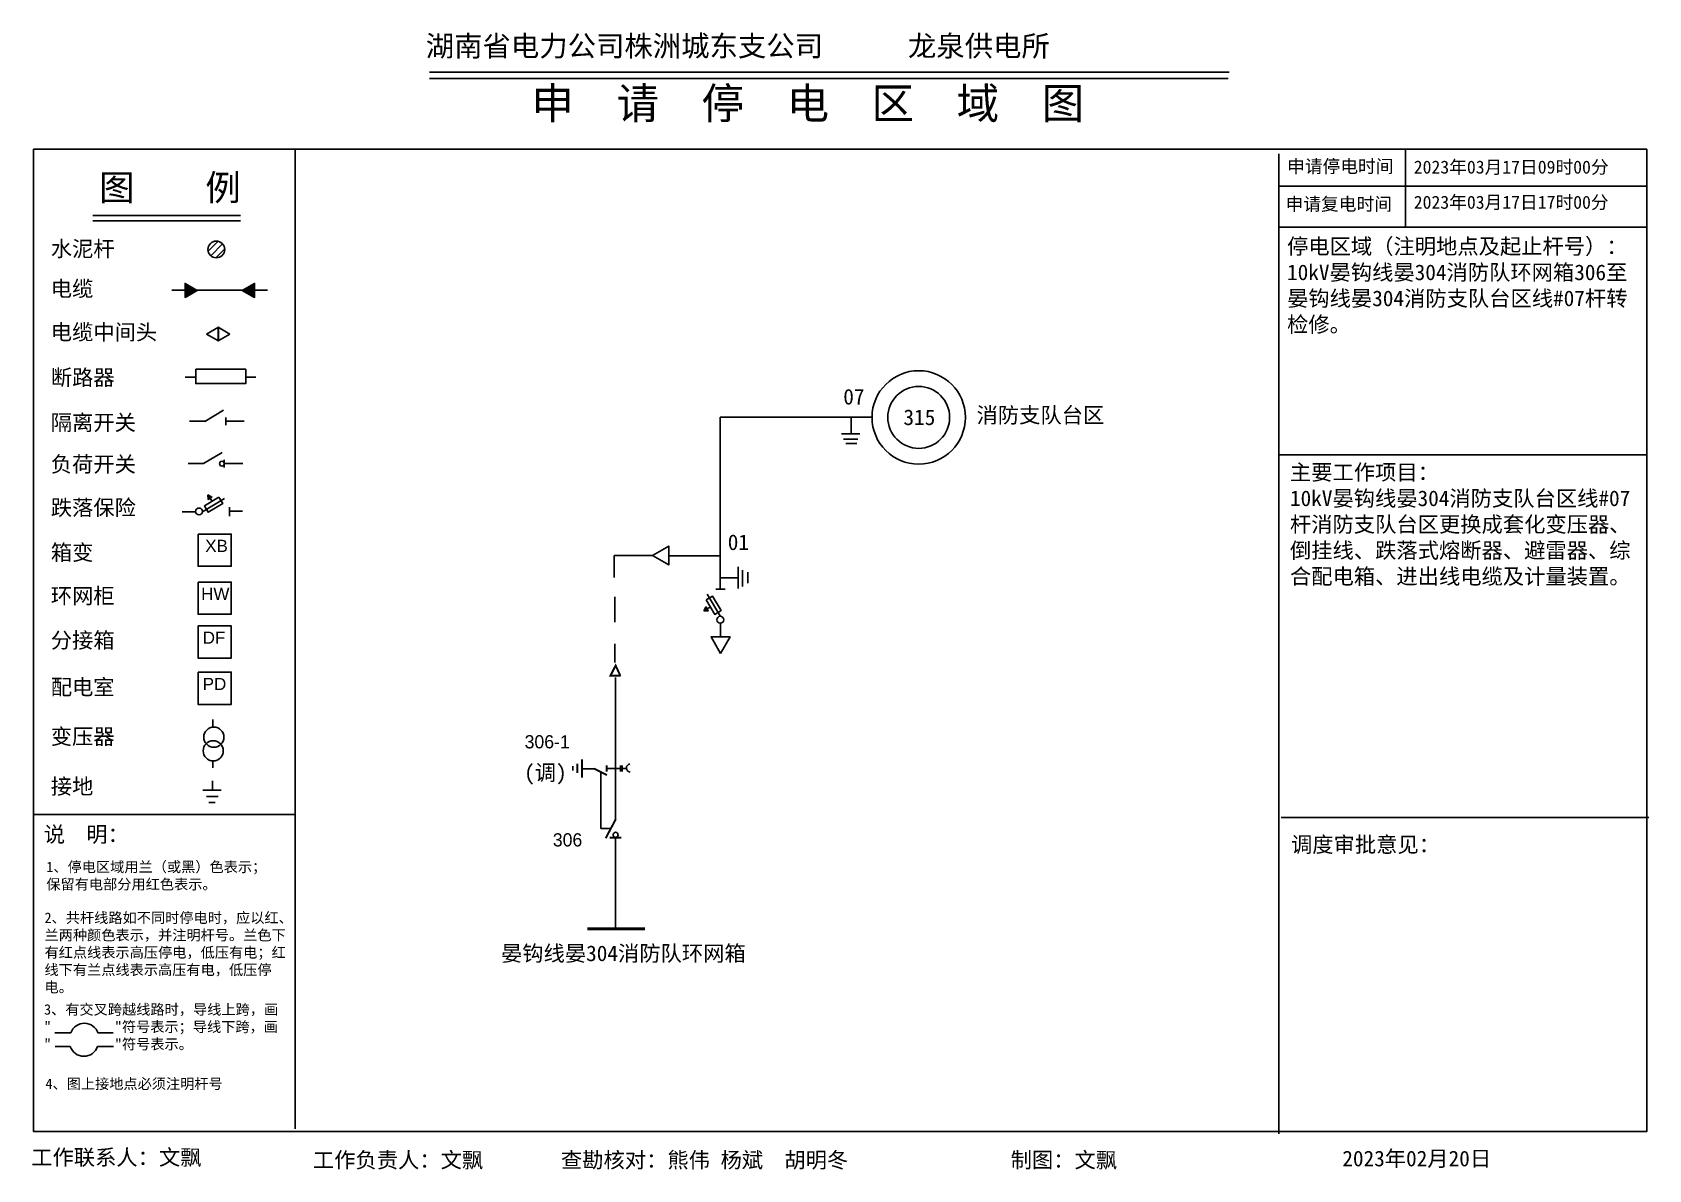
# Model space of a CAD drawing. Extents: x 724 to 1346, y 173 to 611.
import ezdxf

# ---------------------------------------------------------------- set-up
doc = ezdxf.new("R2010")
doc.units = 0
doc.header["$LTSCALE"] = 4
doc.header["$MEASUREMENT"] = 0
doc.linetypes.add('ACAD_ISO02W100', pattern=[15, 12, -3])
doc.linetypes.add('HIDDEN', pattern=[9.525, 6.35, -3.175])
doc.layers.get('0').update_dxf_attribs({"linetype": 'CONTINUOUS'})
doc.layers.add('2', color=2, linetype='CONTINUOUS')
doc.styles.add('hztxt_txtstyle_1.80_0_0', font='', dxfattribs={"height": 1.8, "bigfont": 'hztxt.shx'})
doc.styles.get("Standard").update_dxf_attribs({"font": ''})
doc.styles.get('hztxt_txtstyle_1.80_0_0').set_extended_font_data('hztxt')
doc.styles.get('Standard').set_extended_font_data('KaiTi_GB2312')

# ---------------------------------------------------------------- blocks, each defined once
blk = doc.blocks.new('JD')
for points in [[(-2, 0.2), (-2, -0.2), (2, 0.2), (2, -0.2)], [(1, -1.2), (1, -0.8), (-1, -1.2), (-1, -0.8)], [(-0.5, -1.8), (-0.5, -2.2), (0.5, -1.8), (0.5, -2.2)]]:
    blk.add_trace(points)

msp = doc.modelspace()

# ---------------------------------------------------------------- hatches: boundary and pattern name
h = msp.add_hatch()
h.set_pattern_fill('ANSI31', scale=0.614339, style=0)
h.set_pattern_definition([(45, (305.1281, 208.0534), (-1.37923, 1.37923), [])])
edge = h.paths.add_edge_path()
edge.add_arc((794.91, 527.14), 3.22, 0, 360)
for points in [[(787.61, 511.41), (782.93, 514.11), (782.93, 508.71)], [(804.92, 511.38), (809.6, 508.68), (809.6, 514.08)], [(791.71, 432.81), (791.74, 431.05), (793.25, 431.96)], [(982.29, 388.22), (984.05, 388.25), (983.14, 389.77)]]:
    msp.add_hatch(color=7).paths.add_polyline_path(points)

# ---------------------------------------------------------------- linework, layer by layer
at = {"color": 7}
for p, q in [((777.86, 511.43), (782.96, 511.43)), ((809.54, 511.43), (814.64, 511.43)), ((790.55, 461.1), (784.6, 461.1)), ((797.72, 465.35), (790.48, 461.03)), ((798.55, 459.6), (798.55, 462.5)), ((798.59, 461.1), (805.69, 461.1)), ((797.17, 449.15), (789.93, 444.82)), ((790, 444.89), (784.04, 444.89)), ((798, 443.39), (798, 446.3)), ((798.03, 444.89), (805.14, 444.89)), ((798.08, 431.41), (789.55, 426.29)), ((792.54, 431.49), (793.29, 430.24)), ((781.79, 426.3), (786.89, 426.3)), ((800.03, 424.6), (800.03, 428.14)), ((805.03, 426.48), (800.03, 426.48)), ((988.62, 401.54), (988.62, 396.55)), ((983.68, 394.59), (988.8, 386.06)), ((990.5, 396.55), (986.96, 396.55)), ((983.61, 389.05), (984.86, 389.8)), ((988.8, 378.31), (988.8, 383.4)), ((793.61, 343.74), (793.61, 346.5)), ((793.61, 327.93), (793.61, 330.69)), ((796.79, 319.25), (789.7, 319.25)), ((793.41, 319.19), (793.41, 322.85)), ((795.61, 316.89), (791.12, 316.89)), ((794.49, 314.53), (792, 314.53))]:
    msp.add_line(p, q, dxfattribs=at)
at = {"color": 7, "linetype": 'HIDDEN'}
msp.add_line((809.6, 511.52), (783.57, 511.52), dxfattribs=at)
at = {"color": 0}
for p, q in [((948.45, 307.88), (948.45, 362.67)), ((940.35, 327.52), (935.58, 327.52)), ((948.45, 327.62), (944.94, 327.62))]:
    msp.add_line(p, q, dxfattribs=at)
at = {"color": 1}
msp.add_line((948.45, 266.35), (948.45, 300.96), dxfattribs=at)
for points in [[(787.61, 511.41), (782.93, 514.11), (782.93, 508.71)], [(804.92, 511.38), (809.6, 508.68), (809.6, 514.08)], [(791.14, 494.59), (795.7, 491.96), (795.7, 497.23)], [(800.16, 494.62), (795.6, 497.25), (795.6, 491.98)]]:
    msp.add_lwpolyline(points, close=True)
at = {"color": 7}
for points in [[(795.93, 431.89), (797.39, 429.45), (791.83, 426.11), (790.37, 428.55)], [(791.71, 432.81), (791.74, 431.05), (793.25, 431.96)], [(983.21, 392.44), (985.65, 393.9), (988.99, 388.35), (986.55, 386.88)], [(982.29, 388.22), (984.05, 388.25), (983.14, 389.77)]]:
    msp.add_lwpolyline(points, close=True, dxfattribs=at)
at = {"color": 0, "const_width": 0.76}
for points in [[(950.32, 363.29), (946.44, 363.29), (948.43, 367.21), (950.27, 363.22)], [(945.13, 325.09), (940.06, 327.62)], [(944.94, 326.45), (944.94, 328.79)], [(948.45, 308.07), (944.64, 300.86)]]:
    msp.add_lwpolyline(points, dxfattribs=at)
at = {"color": 0}
msp.add_lwpolyline([(953.97, 326.28, -0.877934), (953.91, 329.36)], format="xyb", dxfattribs=at)
at = {"color": 0, "linetype": 'ACAD_ISO02W100'}
msp.add_lwpolyline([(942.79, 326.49), (942.79, 304.55), (946.59, 304.55)], dxfattribs=at)
at = {"color": 0}
for points in [[(948.45, 327.58), (950.29, 327.58)], [(950.29, 326.51), (950.29, 328.83)], [(951, 326.51), (951, 328.83)], [(951, 327.58), (952.6, 327.58)]]:
    msp.add_lwpolyline(points, dxfattribs=at)
at = {"color": 1}
for points, const_width in [([(950.69, 301.06), (946.2, 301.06)], 0.76), ([(959.79, 265.99), (937.52, 265.99)], 1.1)]:
    msp.add_lwpolyline(points, dxfattribs=dict(at, const_width=const_width))
at = {"color": 7}
for centre, radius in [((794.91, 527.14), 3.22), ((788.28, 426.43), 1.32), ((988.67, 384.8), 1.32), ((793.96, 339.67), 3.87), ((793.73, 334.43), 3.87)]:
    msp.add_circle(centre, radius, dxfattribs=at)
at = {"color": 0}
msp.add_circle((797.08, 444.79), 0.929, dxfattribs=at)
at = {"color": 1}
msp.add_circle((948.45, 302.13), 0.974, dxfattribs=at)
at = {"layer": '2', "color": 7}
for p, q in [((876.9, 595.25), (1184.33, 595.25)), ((876.9, 592.9), (1183.99, 592.9)), ((782.91, 478.01), (786.79, 478.01)), ((806.22, 478.01), (810.11, 478.01)), ((988.62, 429.64), (988.62, 462.65)), ((988.62, 462.65), (1047.02, 462.65)), ((1039.01, 462.58), (1039.01, 456.71)), ((1035.23, 456.29), (1042.37, 456.29)), ((1036.07, 454.19), (1041.53, 454.19)), ((1036.91, 452.51), (1041.11, 452.51)), ((988.62, 429.64), (988.62, 409.08)), ((947.9, 409.5), (947.9, 401.1)), ((947.9, 409.5), (962.59, 409.5)), ((968.9, 409.42), (988.57, 409.42)), ((988.62, 409.08), (988.62, 401.51)), ((995.54, 405.17), (995.54, 396.77)), ((988.82, 400.97), (995.54, 400.97)), ((997.22, 403.91), (997.22, 397.61)), ((999.31, 403.07), (999.31, 398.87)), ((948.09, 393.57), (948.09, 383.92)), ((948.09, 375.53), (948.09, 368.39))]:
    msp.add_line(p, q, dxfattribs=at)
at = {"layer": '2', "color": 7, "linetype": 'Continuous'}
for p, q in [((825.21, 565.84), (825.21, 189.19)), ((1252.05, 565.94), (1252.05, 536.01)), ((1203.35, 563.93), (1203.35, 187.27)), ((1203.35, 551.44), (1344.59, 551.44)), ((747.45, 540.2), (804.27, 540.2)), ((747.45, 538.1), (804.27, 538.1)), ((1203.35, 535.66), (1344.79, 535.66)), ((1203.35, 448.17), (1344.75, 448.17)), ((724.67, 309.96), (825.21, 309.96)), ((1204.28, 308.79), (1345.6, 308.79)), ((732.87, 225.98), (738.99, 225.98)), ((755.31, 225.98), (749.47, 225.98)), ((732.94, 220.72), (738.78, 220.72)), ((755.37, 220.72), (749.25, 220.72))]:
    msp.add_line(p, q, dxfattribs=at)
msp.add_lwpolyline([(724.67, 565.63), (1344.83, 565.63), (1344.83, 188.04), (724.67, 188.04)], close=True, dxfattribs=at)
at = {"layer": '2', "color": 7}
for points in [[(786.99, 481.12), (806.25, 481.12), (806.25, 475.58), (786.99, 475.58)], [(787.93, 417.73), (800.65, 417.73), (800.65, 405.34), (787.93, 405.34)], [(962.59, 409.5), (968.89, 405.86), (968.89, 413.13)], [(787.93, 399.3), (800.65, 399.3), (800.65, 386.9), (787.93, 386.9)], [(787.93, 382.45), (800.65, 382.45), (800.65, 370.06), (787.93, 370.06)], [(988.79, 371.89), (992.43, 378.18), (985.16, 378.18)], [(787.93, 364.66), (800.65, 364.66), (800.65, 352.26), (787.93, 352.26)]]:
    msp.add_lwpolyline(points, close=True, dxfattribs=at)
for radius in [17.95, 11.89]:
    msp.add_circle((1064.96, 462.58), radius, dxfattribs=at)
at = {"layer": '2', "color": 7, "linetype": 'Continuous'}
for centre, start, end in [((744.22, 224.18), 17.94902, 160.96569), ((744.03, 222.52), 197.94902, 340.96569)]:
    msp.add_arc(centre, 5.52, start, end, dxfattribs=at)

# ---------------------------------------------------------------- block references
at = {"color": 0, "xscale": 1.774415161991873, "yscale": 1.774415161991873, "zscale": 1.77441516199185, "rotation": 270}
msp.add_blockref('JD', (935.51, 327.66), dxfattribs=at)

# ---------------------------------------------------------------- texts
at = {"color": 0, "style": 'hztxt_txtstyle_1.80_0_0'}
for s, p in [('306-1', (913.45, 335.37)), ('306', (924.3, 297.67))]:
    msp.add_text(s, height=5.07, dxfattribs=at).set_placement(p)
at = {"lineweight": -2, "char_height": 6.2288, "attachment_point": 1}
for s, insert, width in [('{\\fArial|b0|i0|c0|p32;\\H0.75x;XB}', (790.65, 415.54), 22.7902), ('{\\fArial|b0|i0|c0|p32;\\H0.75x;HW}', (789.09, 397.1), 15.4622), ('{\\fArial|b0|i0|c0|p32;\\H0.75x;DF}', (789.7, 380.26), 16.195), ('{\\fArial|b0|i0|c0|p32;\\H0.75x;PD}', (789.7, 362.46), 18.027)]:
    msp.add_mtext(s, dxfattribs=dict(at, insert=insert, width=width))
at = {"layer": '2', "color": 7}
for s, p in [('07', (1035.96, 467.52)), ('消防支队台区', (1087.21, 460.48)), ('315', (1059.09, 459.64)), ('01', (991.55, 411.6))]:
    msp.add_text(s, height=6, dxfattribs=at).set_placement(p)
at = {"layer": '2', "color": 3}
msp.add_text('(调)', height=6, dxfattribs=at).set_placement((913.27, 323.07))
at = {"layer": '2', "color": 1}
msp.add_text('晏钩线晏304消防队环网箱', height=6, dxfattribs=at).set_placement((904.36, 253.59))
at = {"layer": '2', "color": 7, "linetype": 'Continuous', "attachment_point": 1}
for s, insert, char_height, width in [('{\\fSimSun|b0|i0|c134|p2;\\H1.333x;湖南省电力公司株洲城东支公司      龙泉供电所}', (875.44, 609.36), 6, 314.4444), ('申  请  停  电  区  域  图', (916.05, 589.31), 12, 295.6818), ('{\\fSimSun|b0|i0|c134|p2;申请停电时间}', (1206.59, 561.6), 5, 69.6583), ('{\\H0.8333x;2023\\fSimSun|b0|i0|c134|p2;年\\fKaiTi_GB2312|b0|i0|c134|p49;03\\fSimSun|b0|i0|c134|p2;月17日\\fKaiTi_GB2312|b0|i0|c134|p49;09\\fSimSun|b0|i0|c134|p2;时\\fKaiTi_GB2312|b0|i0|c134|p49;00\\fSimSun|b0|i0|c134|p2;分}', (1255.29, 561.3), 6, 100.9647), ('{\\H0.8333x;图    例}', (749.86, 555.92), 12, 69.6583), ('{\\fSimSun|b0|i0|c134|p2;申请复电时间}', (1206, 547.11), 5, 69.6583), ('2023{\\fSimSun|b0|i0|c134|p2;年}03{\\fSimSun|b0|i0|c134|p2;月}17{\\fSimSun|b0|i0|c134|p2;日}17{\\fSimSun|b0|i0|c134|p2;时}00{\\fSimSun|b0|i0|c134|p2;分}', (1255.29, 547.78), 5, 100.9647), ('水泥杆', (731.27, 530.4), 6, 69.6583), ('{\\fSimSun|b0|i0|c134|p2;停电区域（注明地点及起止杆号）：\\P10kV晏钩线晏304消防队环网箱306至晏钩线晏304消防支队台区线#07杆转检修。}', (1206.57, 531.35), 6, 130.8857), ('电缆', (731.27, 515.06), 6, 69.6583), ('电缆中间头', (731.27, 498.38), 6, 69.6583), ('断路器', (731.27, 480.94), 6, 69.6583), ('隔离开关', (731.27, 463.6), 6, 69.6583), ('负荷开关', (731.27, 447.59), 6, 69.6583), ('主要工作项目：\\P10kV晏钩线晏304消防支队台区线#07杆消防支队台区更换成套化变压器、倒挂线、跌落式熔断器、避雷器、综合配电箱、进出线电缆及计量装置。', (1207.69, 444.49), 6, 134.6583), ('跌落保险', (731.27, 430.91), 6, 69.6583), ('箱变', (731.27, 413.67), 6, 69.6583), ('环网柜', (731.27, 396.99), 6, 69.6583), ('分接箱', (731.27, 379.94), 6, 69.6583), ('配电室', (731.27, 361.94), 6, 69.6583), ('变压器', (731.27, 342.91), 6, 69.6583), ('接地', (731.27, 323.79), 6, 69.6583), ('说  明：', (728.59, 305.33), 6, 69.6583), ('调度审批意见：', (1208.09, 301.41), 6, 69.6583), ('1、停电区域用兰（或黑）色表示；\\P保留有电部分用红色表示。', (729.56, 291.81), 4, 101.1548), ('2、共杆线路如不同时停电时，应以红、兰两种颜色表示，并注明杆号。兰色下有红点线表示高压停电，低压有电；红线下有兰点线表示高压有电，低压停电。', (728.87, 272.26), 4, 95.6392), ('3、有交叉跨越线路时，导线上跨，画\\P"         "符号表示；导线下跨，画\\P"       \u3000"符号表示。', (728.68, 237.01), 4, 107.421), ('4、图上接地点必须注明杆号', (729.21, 208.46), 4, 107.357), ('{\\fSimSun|b0|i0|c134|p2;工作联系人：文飘}', (723.76, 181.18), 6, 110.5455), ('{\\fSimSun|b0|i0|c134|p2;工作负责人：文飘}', (832.05, 180.16), 6, 110.5455), ('{\\fSimSun|b0|i0|c134|p2;查勘核对：熊伟 杨斌  胡明冬 }', (927.41, 180.16), 6, 168.921), ('{\\fSimSun|b0|i0|c134|p2;制图：文飘}', (1100.31, 180.16), 6, 69.6583), ('2023{\\fSimSun|b0|i0|c134|p2;年}02{\\fSimSun|b0|i0|c134|p2;月20日}', (1227.82, 180.72), 6, 69.6583)]:
    msp.add_mtext(s, dxfattribs=dict(at, insert=insert, char_height=char_height, width=width))

doc.saveas('drawing.dxf')
